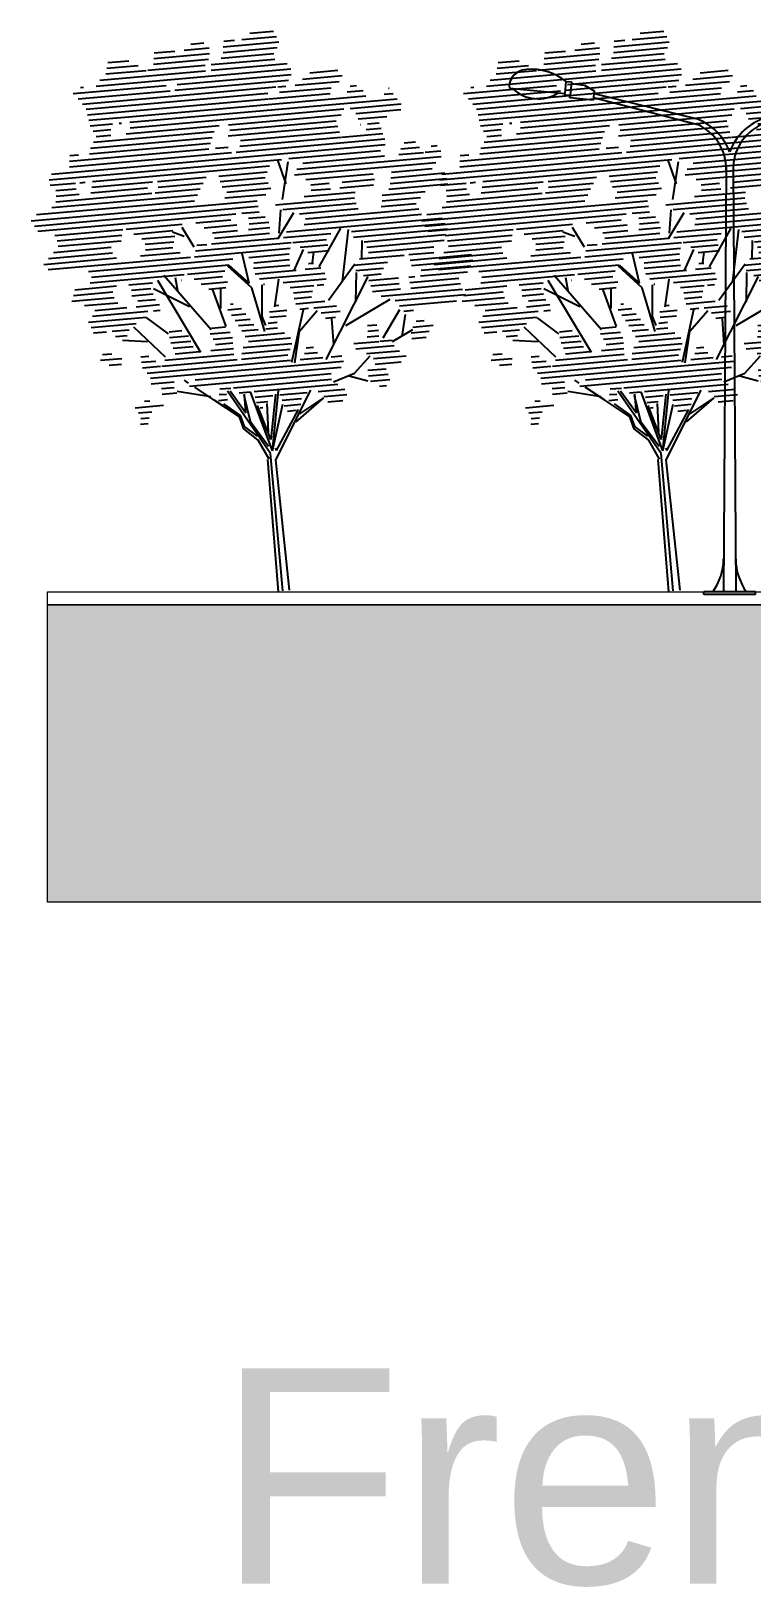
# Model space of a CAD drawing. Header units: millimetres. Extents: x 348 to 2201, y 118 to 1049.
# Drawn here: x 2000.93 to 2009.29, y 305.56 to 323.59 of the extents above; entities that cross this region are included whole.
import ezdxf

# ---------------------------------------------------------------- set-up
doc = ezdxf.new("R2010")
doc.units = ezdxf.units.MM
doc.layers.add('mur vue', color=7, linetype='Continuous', lineweight=13)
doc.layers.add('trees', color=104, linetype='Continuous')
doc.styles.add('Style-Arial', font='arial.ttf')

# ---------------------------------------------------------------- blocks, each defined once
blk = doc.blocks.new('Vista arvore')
at = {"layer": 'trees', "color": 84, "true_color": 0x2aaf18}
for p, q in [((-0.332, 6.475), (-0.056, 6.5)), ((-1.015, 6.35), (-0.863, 6.364)), ((-0.639, 6.318), (0.003, 6.375)), ((-0.634, 6.384), (-0.509, 6.395)), ((-0.424, 6.402), (-0.021, 6.438)), ((-1.45, 6.117), (-0.81, 6.173)), ((-1.444, 6.182), (-0.799, 6.239)), ((-1.439, 6.248), (-1.199, 6.269)), ((-1.091, 6.278), (-0.804, 6.304)), ((-0.779, 6.111), (-0.041, 6.176)), ((-0.665, 6.186), (-0.054, 6.24)), ((-0.641, 6.253), (-0.014, 6.308)), ((-2.112, 5.863), (0.144, 6.063)), ((-2.071, 5.932), (-0.845, 6.04)), ((-1.514, 6.046), (-0.851, 6.105)), ((-1.174, 5.881), (0.149, 5.998)), ((-0.779, 6.046), (0.1, 6.124)), ((0.278, 5.944), (0.739, 5.985)), ((0.363, 6.017), (0.689, 6.046)), ((-2.272, 5.654), (-0.031, 5.852)), ((-2.23, 5.593), (-0.122, 5.779)), ((-1.201, 5.814), (0.118, 5.93)), ((-0.006, 5.854), (0.087, 5.863)), ((0.011, 5.791), (0.612, 5.844)), ((0.193, 5.872), (0.703, 5.917)), ((0.831, 5.863), (0.905, 5.87)), ((-2.212, 5.53), (-0.116, 5.715)), ((-1.721, 5.443), (1.377, 5.716)), ((-2.147, 5.34), (-1.942, 5.359)), ((-1.767, 5.309), (-0.686, 5.404)), ((-0.583, 5.284), (0.69, 5.396)), ((-0.448, 5.165), (0.727, 5.269)), ((-2.423, 4.926), (-0.544, 5.092)), ((-2.421, 4.991), (-0.806, 5.134)), ((-2.418, 5.057), (-2.318, 5.065)), ((-2.657, 4.776), (0.037, 5.013)), ((-2.156, 4.755), (-0.105, 4.936)), ((-2.645, 4.712), (-2.351, 4.738)), ((1.281, 4.668), (1.965, 4.729)), ((-2.867, 4.302), (-0.247, 4.533)), ((-2.626, 4.453), (-0.94, 4.602)), ((-1.43, 4.624), (-0.906, 4.67)), ((0.995, 4.058), (1.939, 4.141)), ((-1.734, 3.557), (-1.458, 3.582)), ((1.07, 3.545), (1.399, 3.574))]:
    blk.add_line(p, q, dxfattribs=at)
at = {"layer": 'trees', "color": 97, "true_color": 0x279b30}
for p, q in [((-1.978, 6.135), (-1.733, 6.157)), ((-2, 6.003), (-1.535, 6.044)), ((-1.989, 6.069), (-1.625, 6.101)), ((-2.381, 5.775), (-1.302, 5.87)), ((-2.321, 5.715), (-1.256, 5.809)), ((-2.294, 5.847), (-2.261, 5.85)), ((0.796, 5.795), (0.983, 5.812)), ((1.228, 5.768), (1.331, 5.777)), ((1.277, 5.838), (1.284, 5.838)), ((-1.734, 5.507), (1.012, 5.749)), ((-1.718, 5.378), (0.759, 5.597)), ((0.833, 5.603), (1.424, 5.656)), ((-0.578, 5.414), (0.729, 5.529)), ((-0.564, 5.35), (0.671, 5.459)), ((0.898, 5.544), (1.418, 5.59)), ((0.926, 5.482), (1.256, 5.511)), ((-2.179, 5.143), (-0.768, 5.267)), ((-0.49, 5.097), (1.233, 5.249)), ((-2.63, 4.843), (1.236, 5.184)), ((1.395, 5.068), (1.681, 5.093)), ((1.418, 5.135), (1.636, 5.154)), ((1.458, 5.204), (1.591, 5.215)), ((1.701, 5.095), (1.882, 5.111)), ((1.77, 5.166), (1.839, 5.172)), ((0.188, 4.832), (1.826, 4.976)), ((0.214, 4.899), (1.888, 5.047)), ((1.311, 4.866), (1.781, 4.907)), ((1.295, 4.734), (1.949, 4.792)), ((1.303, 4.8), (1.931, 4.856)), ((-2.579, 4.522), (-1.467, 4.621))]:
    blk.add_line(p, q, dxfattribs=at)
at = {"layer": 'trees', "color": 97, "true_color": 0x25742c}
for p, q in [((-0.106, 5.716), (0.599, 5.778)), ((-2.198, 5.466), (-1.736, 5.507)), ((-2.182, 5.402), (-1.924, 5.425)), ((-1.846, 5.432), (-1.821, 5.434)), ((0.953, 5.419), (0.957, 5.419)), ((1.032, 5.426), (1.17, 5.438)), ((-2.142, 5.211), (-0.745, 5.334)), ((-2.111, 5.279), (-1.941, 5.294)), ((-0.439, 5.231), (0.709, 5.333)), ((0.734, 5.27), (1.212, 5.312)), ((1.017, 5.36), (1.191, 5.375)), ((-2.192, 5.077), (-0.787, 5.201)), ((-0.728, 5.141), (-0.582, 5.154)), ((0.121, 5.021), (1.185, 5.115)), ((0.284, 4.97), (1.231, 5.054)), ((-2.303, 4.742), (-2.241, 4.747)), ((-2.162, 4.689), (-1.458, 4.751)), ((-1.4, 4.756), (-0.838, 4.806)), ((-1.395, 4.692), (-0.872, 4.738)), ((-0.69, 4.819), (-0.129, 4.869)), ((-0.675, 4.755), (-0.152, 4.802)), ((-0.652, 4.693), (-0.12, 4.739)), ((0.317, 4.778), (1.098, 4.847)), ((0.375, 4.718), (0.587, 4.737)), ((0.714, 4.683), (1.103, 4.717)), ((0.741, 4.75), (1.113, 4.783)), ((-2.805, 4.373), (-0.974, 4.534)), ((-2.582, 4.652), (-2.346, 4.673)), ((-2.575, 4.588), (-2.31, 4.611)), ((-2.174, 4.623), (-1.519, 4.681)), ((-0.623, 4.565), (-0.147, 4.607)), ((-0.597, 4.632), (-0.086, 4.678)), ((0.297, 4.581), (0.889, 4.634)), ((0.381, 4.654), (0.602, 4.673)), ((1.202, 4.531), (1.649, 4.571)), ((1.203, 4.596), (1.703, 4.64)), ((1.855, 4.654), (1.856, 4.654)), ((-2.829, 4.24), (-0.236, 4.469)), ((-0.426, 4.388), (-0.224, 4.405)), ((-0.346, 4.33), (-0.155, 4.346)), ((0.05, 4.43), (0.901, 4.505)), ((0.092, 4.173), (1.898, 4.333)), ((0.3, 4.257), (1.659, 4.377)), ((1.192, 4.465), (1.597, 4.501)), ((-2.592, 4.131), (-1.804, 4.201)), ((-1.766, 4.204), (-1.117, 4.262)), ((-0.959, 4.276), (-0.552, 4.312)), ((-0.861, 4.219), (-0.482, 4.253)), ((-0.763, 4.163), (-0.475, 4.188)), ((-0.346, 4.2), (-0.098, 4.222)), ((-0.34, 4.265), (-0.11, 4.285)), ((0.06, 4.106), (0.606, 4.154)), ((0.847, 4.175), (1.933, 4.271)), ((0.872, 4.112), (1.957, 4.208)), ((-2.565, 4.069), (-1.816, 4.135)), ((-2.554, 4.005), (-1.824, 4.069)), ((-1.585, 4.09), (-1.2, 4.124)), ((-1.543, 4.029), (-1.212, 4.058)), ((-1.541, 3.964), (-1.224, 3.992)), ((-0.974, 3.884), (0.137, 3.982)), ((-0.96, 3.951), (0.147, 4.048)), ((-0.946, 4.017), (-0.829, 4.027)), ((-0.774, 4.032), (-0.004, 4.1)), ((0.167, 4.05), (0.559, 4.085)), ((0.254, 3.993), (0.574, 4.021)), ((1.027, 3.996), (1.921, 4.075)), ((1.043, 3.932), (1.8, 3.999)), ((-2.67, 3.735), (-1.019, 3.88)), ((-2.664, 3.865), (-1.925, 3.93)), ((-1.599, 3.894), (-1.14, 3.935)), ((-0.344, 3.875), (0.126, 3.916)), ((0.341, 3.935), (0.589, 3.957)), ((0.35, 3.806), (0.407, 3.811)), ((0.873, 3.787), (1.265, 3.822)), ((1.512, 3.909), (1.802, 3.934)), ((1.527, 3.845), (2.238, 3.908)), ((1.543, 3.782), (2.256, 3.844)), ((-2.181, 3.583), (-1.094, 3.679)), ((-1.128, 3.611), (-1.125, 3.611)), ((-1.054, 3.682), (-0.62, 3.721)), ((-0.287, 3.75), (0.134, 3.787)), ((0.056, 3.585), (0.555, 3.629)), ((0.311, 3.738), (0.492, 3.754)), ((0.897, 3.725), (1.219, 3.753)), ((1.049, 3.608), (1.393, 3.638)), ((1.513, 3.649), (1.583, 3.655)), ((1.525, 3.585), (2.092, 3.635)), ((1.647, 3.661), (2.191, 3.709)), ((-2.377, 3.436), (-1.92, 3.476)), ((-2.36, 3.502), (-1.878, 3.545)), ((-1.705, 3.495), (-1.479, 3.515)), ((-1.699, 3.43), (-1.452, 3.452)), ((-0.896, 3.566), (-0.59, 3.593)), ((-0.807, 3.509), (-0.609, 3.527)), ((-0.172, 3.565), (-0.163, 3.566)), ((0.448, 3.555), (0.528, 3.562)), ((1.091, 3.482), (1.416, 3.51)), ((1.192, 3.426), (2.136, 3.509)), ((1.537, 3.521), (2.112, 3.572)), ((-2.25, 3.317), (-1.862, 3.351)), ((-2.156, 3.195), (-1.514, 3.252)), ((-1.651, 3.305), (-1.38, 3.329)), ((-1.628, 3.372), (-1.424, 3.39)), ((-1.449, 3.257), (-1.372, 3.264)), ((-0.587, 3.269), (-0.427, 3.283)), ((-0.556, 3.336), (-0.526, 3.339)), ((-0.104, 3.246), (0.098, 3.264)), ((-0.032, 3.318), (0.006, 3.321)), ((0.201, 3.338), (0.537, 3.368)), ((0.248, 3.277), (0.347, 3.286)), ((0.411, 3.292), (0.675, 3.315)), ((0.494, 3.234), (0.715, 3.254)), ((1.405, 3.314), (2.064, 3.373)), ((1.456, 3.254), (1.568, 3.264)), ((-2.172, 3.064), (-1.651, 3.11)), ((-0.775, 3.057), (-0.612, 3.071)), ((-0.543, 3.208), (-0.378, 3.222)), ((-0.5, 3.146), (-0.329, 3.161)), ((-0.462, 3.085), (-0.285, 3.1)), ((-0.193, 3.191), (-0.15, 3.088)), ((-0.117, 3.115), (-0.016, 3.124)), ((-0.099, 3.182), (0.089, 3.198)), ((0.544, 3.173), (0.66, 3.184)), ((-2.142, 3.001), (-1.995, 3.014)), ((-1.928, 3.02), (-1.732, 3.038)), ((-1.887, 2.959), (-1.755, 2.971)), ((-1.268, 3.014), (-1.119, 3.027)), ((-1.262, 2.949), (-1.044, 2.968)), ((-1.249, 2.885), (-1.017, 2.906)), ((-0.793, 2.99), (-0.561, 3.011)), ((-0.756, 2.929), (-0.534, 2.948)), ((-0.424, 3.023), (-0.235, 3.04)), ((-0.144, 3.048), (-0.01, 3.06)), ((-1.595, 2.725), (-1.504, 2.733)), ((-0.728, 2.866), (-0.527, 2.884)), ((0.254, 2.693), (0.516, 2.716)), ((0.301, 2.762), (0.453, 2.775)), ((0.322, 2.829), (0.408, 2.837)), ((0.61, 2.724), (0.734, 2.735)), ((-1.041, 2.42), (-1.09, 2.453)), ((0.462, 2.321), (0.771, 2.349)), ((-0.455, 2.306), (-0.329, 2.317)), ((0.525, 2.262), (0.795, 2.286)), ((0.572, 2.201), (0.747, 2.217))]:
    blk.add_line(p, q, dxfattribs=at)
at = {"layer": 'trees', "color": 47, "true_color": 0x8d6a35}
for p, q in [((0.091, 4.731), (-0.008, 5.005)), ((0.007, 4.158), (0.028, 4.428)), ((-0.976, 3.996), (-1.115, 4.222)), ((0.473, 3.766), (0.724, 4.216)), ((0.968, 3.855), (0.971, 4.072)), ((0.181, 3.726), (0.29, 3.966)), ((0.395, 3.819), (0.412, 3.938)), ((-1.168, 3.488), (-1.192, 3.639)), ((-0.573, 3.787), (-0.34, 3.579)), ((-0.041, 3.304), (0.004, 3.623)), ((0.899, 3.36), (0.904, 3.703)), ((-0.605, 3.076), (-0.762, 3.499)), ((1.213, 2.942), (1.406, 3.272)), ((-1.276, 2.991), (-1.524, 3.175)), ((0.641, 2.863), (0.621, 3.163)), ((1.433, 2.961), (1.475, 3.214)), ((-1.309, 2.719), (-1.678, 3.066)), ((1.321, 2.901), (1.557, 3.039)), ((0.883, 2.534), (1.063, 2.734)), ((0.639, 2.432), (0.883, 2.534)), ((-0.743, 2.221), (-0.968, 2.371)), ((0.822, 2.504), (1.035, 2.445)), ((-0.784, 2.258), (-1.172, 2.323)), ((-0.451, 2.028), (-0.743, 2.221)), ((-0.439, 2.042), (-0.631, 2.178)), ((-0.558, 2.331), (-0.376, 2.074)), ((-0.4, 2.278), (-0.327, 1.976)), ((-0.376, 2.074), (-0.395, 2.292)), ((-0.114, 1.849), (-0.13, 2.182)), ((-0.033, 2.291), (-0.087, 1.765)), ((-0.031, 1.53), (0.375, 2.336)), ((0.204, 1.968), (0.527, 2.247)), ((0.248, 2.063), (0.514, 2.239)), ((-0.401, 1.888), (-0.451, 2.028)), ((-0.395, 1.917), (-0.439, 2.042)), ((-0.022, 1.637), (0.231, 2.114)), ((-0.233, 1.759), (-0.401, 1.888)), ((-0.243, 1.804), (-0.395, 1.917)), ((-0.327, 1.976), (-0.113, 1.689)), ((-0.109, 1.537), (-0.233, 1.759)), ((-0.038, 1.663), (-0.022, 1.637)), ((0, 0), (-0.122, 1.535)), ((0.05, 0.011), (-0.09, 1.602))]:
    blk.add_line(p, q, dxfattribs=at)
at = {"layer": 'trees', "color": 49, "true_color": 0x594322}
for p, q in [((0.047, 4.548), (0.113, 4.986)), ((-0.002, 4.097), (0.18, 4.396)), ((-1.091, 4.12), (-1.229, 4.168)), ((0.742, 3.601), (0.812, 4.198)), ((-0.34, 3.579), (-0.419, 3.92)), ((0.582, 3.379), (0.886, 3.803)), ((-0.898, 2.773), (-1.398, 3.608)), ((-0.779, 3.035), (-1.328, 3.667)), ((-0.308, 3.522), (-0.585, 3.773)), ((0.555, 2.693), (1.039, 3.654)), ((-1.032, 3.305), (-1.449, 3.51)), ((-0.669, 3.284), (-0.669, 3.51)), ((-0.192, 3.559), (-0.193, 3.191)), ((0.157, 2.662), (0.29, 3.273)), ((0.244, 3.021), (0.451, 3.261)), ((0.783, 3.086), (1.297, 3.393)), ((-1.519, 2.896), (-1.807, 2.911)), ((0.19, 2.654), (0.244, 3.021)), ((-0.09, 1.602), (-0.591, 2.327)), ((-0.068, 1.633), (-0.322, 2.316)), ((-0.068, 1.633), (0.001, 2.335)), ((-0.068, 1.633), (0.05, 2.176)), ((-0.087, 1.765), (-0.241, 2.159)), ((0.13, 0.018), (-0.031, 1.53))]:
    blk.add_line(p, q, dxfattribs=at)
at = {"layer": 'trees', "color": 99, "true_color": 0x1a511e}
for p, q in [((-0.035, 4.487), (0.881, 4.568)), ((-2.791, 4.179), (-0.494, 4.382)), ((0.243, 4.382), (0.924, 4.442)), ((0.313, 4.323), (1.628, 4.439)), ((-1.677, 4.147), (-1.224, 4.187)), ((-0.74, 4.1), (-0.102, 4.156)), ((-2.609, 3.935), (-1.94, 3.994)), ((-2.719, 3.795), (-1.878, 3.87)), ((-2.203, 3.711), (-0.53, 3.859)), ((-2.168, 3.649), (-0.576, 3.789)), ((-0.286, 3.815), (0.128, 3.852)), ((0.941, 3.858), (1.459, 3.904)), ((-0.977, 3.624), (-0.647, 3.653)), ((-0.268, 3.687), (0.207, 3.729)), ((-0.22, 3.626), (0.537, 3.693)), ((0.986, 3.667), (1.191, 3.685)), ((1.656, 3.727), (2.232, 3.777)), ((-0.157, 3.018), (-0.308, 3.522)), ((0.137, 3.527), (0.409, 3.552)), ((0.176, 3.466), (0.396, 3.485)), ((1.352, 3.375), (2.168, 3.447)), ((-2.394, 3.369), (-1.906, 3.412)), ((-2.129, 3.262), (-1.756, 3.295)), ((0.181, 3.401), (0.382, 3.419)), ((-2.202, 3.126), (-1.53, 3.185)), ((1.032, 3.087), (1.142, 3.096)), ((1.558, 3.068), (1.795, 3.089)), ((1.596, 3.136), (1.689, 3.145)), ((-0.386, 2.961), (-0.174, 2.98)), ((-0.348, 2.9), (0.139, 2.943)), ((-0.17, 2.98), (0.069, 3.002)), ((0.875, 2.878), (1.163, 2.903)), ((1.03, 2.956), (1.163, 2.968)), ((1.037, 3.022), (1.162, 3.033)), ((1.176, 2.904), (1.317, 2.917)), ((1.541, 3.001), (1.747, 3.02)), ((1.547, 2.937), (1.713, 2.952)), ((-2.041, 2.75), (-1.933, 2.76)), ((-1.315, 2.684), (-0.516, 2.755)), ((-1.22, 2.823), (-0.99, 2.843)), ((-1.198, 2.76), (-0.91, 2.785)), ((-0.782, 2.797), (-0.521, 2.82)), ((-0.428, 2.698), (0.111, 2.745)), ((-0.424, 2.763), (0.137, 2.813)), ((-0.407, 2.83), (0.156, 2.879)), ((0.897, 2.815), (1.342, 2.854)), ((1.023, 2.761), (1.404, 2.794)), ((1.104, 2.703), (1.483, 2.736)), ((-2.061, 2.684), (-1.816, 2.705)), ((-1.964, 2.627), (-1.82, 2.64)), ((-1.589, 2.66), (-1.42, 2.675)), ((-1.577, 2.596), (-1.367, 2.615)), ((-1.522, 2.536), (0.142, 2.683)), ((-1.482, 2.475), (0.756, 2.672)), ((-1.35, 2.616), (-0.478, 2.693)), ((-1.031, 2.385), (0.611, 2.53)), ((-0.964, 2.455), (0.726, 2.605)), ((1.038, 2.567), (1.25, 2.586)), ((1.122, 2.64), (1.424, 2.666)), ((-1.475, 2.41), (-1.209, 2.434)), ((-1.354, 2.356), (-1.207, 2.369)), ((-0.679, 2.351), (-0.55, 2.362)), ((-0.521, 2.365), (0.616, 2.465)), ((-0.28, 2.321), (0.69, 2.407)), ((1.043, 2.503), (1.274, 2.523)), ((1.069, 2.44), (1.29, 2.46)), ((1.172, 2.384), (1.255, 2.391)), ((-1.552, 2.209), (-1.492, 2.214)), ((-1.348, 2.292), (-1.177, 2.307)), ((-0.696, 2.219), (-0.591, 2.228)), ((-0.688, 2.285), (-0.603, 2.292)), ((-0.269, 2.257), (-0.065, 2.275)), ((-0.254, 2.193), (-0.124, 2.205)), ((0.017, 2.282), (0.335, 2.31)), ((0.045, 2.22), (0.267, 2.239)), ((0.067, 2.157), (0.26, 2.174)), ((-1.66, 2.134), (-1.332, 2.163)), ((-1.622, 2.073), (-1.469, 2.086)), ((-1.594, 2.01), (-1.499, 2.018)), ((-0.212, 2.132), (-0.182, 2.135)), ((0.105, 2.095), (0.204, 2.104)), ((-1.6, 1.944), (-1.511, 1.952))]:
    blk.add_line(p, q, dxfattribs=at)
blk = doc.blocks.new('INluminação')
at = {"linetype": 'ByBlock'}
for p, q in [((-2.253, 5.869), (-1.607, 5.808)), ((-1.609, 5.79), (-1.608, 5.804)), ((-1.549, 5.784), (-1.609, 5.79)), ((-1.607, 5.808), (-1.594, 5.947)), ((-1.594, 5.947), (-1.534, 5.941)), ((-1.552, 5.757), (-1.55, 5.78)), ((-1.534, 5.941), (-1.549, 5.784)), ((-1.536, 5.923), (-1.384, 5.904)), ((-1.384, 5.904), (-1.27, 5.837)), ((-1.27, 5.837), (-1.28, 5.731)), ((-1.272, 5.808), (-0.076, 5.512)), ((1.874, 5.808), (0.677, 5.512)), ((1.986, 5.904), (1.871, 5.837)), ((1.871, 5.837), (1.881, 5.731)), ((2.137, 5.923), (1.986, 5.904)), ((2.196, 5.947), (2.136, 5.941)), ((2.136, 5.941), (2.15, 5.784)), ((2.15, 5.784), (2.21, 5.79)), ((2.153, 5.757), (2.151, 5.78)), ((2.209, 5.808), (2.196, 5.947)), ((2.855, 5.869), (2.209, 5.808)), ((2.21, 5.79), (2.209, 5.804)), ((-1.28, 5.731), (-1.552, 5.757)), ((-1.276, 5.763), (-0.069, 5.447)), ((1.878, 5.763), (0.67, 5.447)), ((1.881, 5.731), (2.153, 5.757)), ((0.259, 4.954), (0.228, 0.031)), ((0.342, 4.954), (0.373, 0.031)), ((0, 0), (0, 0.031)), ((0.601, 0.031), (0, 0.031)), ((0.601, 0), (0, 0)), ((0.601, 0), (0.601, 0.031))]:
    blk.add_line(p, q, dxfattribs=at)
for centre, radius, start, end in [((-2.063, 5.888), 0.191, 119.3349, 185.9465), ((-2.031, 5.832), 0.256, 94.5172, 119.3349), ((-2, 5.44), 0.649, 51.3054, 94.5172), ((2.601, 5.44), 0.649, 85.4828, 128.6946), ((2.632, 5.832), 0.256, 60.6651, 85.4828), ((2.664, 5.888), 0.191, 354.0535, 60.6651), ((-1.92, 6.174), 0.428, 226.1657, 303.1628), ((2.521, 6.174), 0.428, 236.8372, 313.8343), ((-0.314, 4.9), 0.657, 20.6833, 68.7201), ((-0.305, 4.934), 0.565, 358.3891, 65.2778), ((0.916, 4.9), 0.657, 111.2799, 159.3167), ((0.907, 4.934), 0.565, 114.7222, 181.6109), ((-0.428, 0.415), 0.658, 324.2632, 359.6317), ((1.029, 0.415), 0.658, 180.3683, 215.7368)]:
    blk.add_arc(centre, radius, start, end, dxfattribs=at)

msp = doc.modelspace()

# ---------------------------------------------------------------- hatches: boundary and pattern name
at = {"layer": 'mur vue', "true_color": 0x3c2c25}
h = msp.add_hatch(dxfattribs=at)
h.set_pattern_fill('EARTH', color=29, scale=0.1, angle=18.0374)
h.set_pattern_definition([(3e-15, (1111.7737, 337.71354), (0.635, 0.635), [0.635, -0.635]), (3e-15, (1111.7737, 337.95166), (0.635, 0.635), [0.635, -0.635]), (3e-15, (1111.7737, 338.1898), (0.635, 0.635), [0.635, -0.635]), (90, (1111.8531, 338.26916), (-0.635, 0.635), [0.635, -0.635]), (90, (1112.0912, 338.26916), (-0.635, 0.635), [0.635, -0.635]), (90, (1112.3293, 338.26916), (-0.635, 0.635), [0.635, -0.635])])
h.paths.add_polyline_path([(2043.702, 316.944), (2001.119, 316.944), (2001.119, 313.496), (2043.702, 313.496)])

# ---------------------------------------------------------------- linework, layer by layer
at = {"layer": 'mur vue'}
msp.add_line((2043.702, 316.944), (2001.119, 316.944), dxfattribs=at)
msp.add_lwpolyline([(2020.325, 317.094), (2043.702, 317.094), (2043.702, 313.496), (2001.119, 313.496), (2001.119, 317.094), (2017.325, 317.094)], dxfattribs=at)
msp.add_lwpolyline([(2001.119, 316.944), (2043.702, 316.944), (2043.702, 313.496), (2001.119, 313.496)], close=True, dxfattribs=at)

# ---------------------------------------------------------------- block references
for name, p in [('Vista arvore', (2003.796, 317.094)), ('Vista arvore', (2008.322, 317.094)), ('INluminação', (2008.727, 317.063))]:
    msp.add_blockref(name, p)

# ---------------------------------------------------------------- texts
at = {"insert": (2003.087, 308.092), "char_height": 2.5, "attachment_point": 1, "style": 'Style-Arial'}
msp.add_mtext_dynamic_manual_height_columns('\\pt1092.5;Frente da Viela ', width=50.69953, gutter_width=1, heights=[0], dxfattribs=at)

doc.saveas('drawing.dxf')
